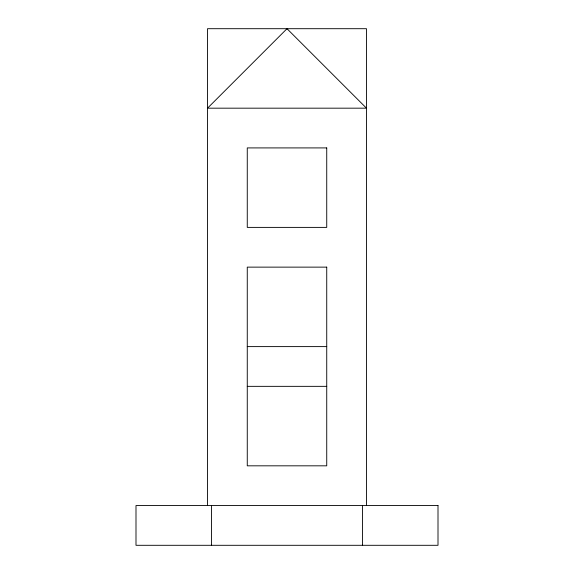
<?xml version="1.0" encoding="UTF-8"?>
<svg xmlns="http://www.w3.org/2000/svg" width="574" height="574" viewBox="0 0 574 574"><rect width="100%" height="100%" fill="white"/><g stroke="black" fill="none" stroke-linecap="round" stroke-linejoin="round"><path stroke-width="0.86" d="M247.265 346.61L326.735 346.61M247.265 386.345L326.735 386.345M366.477 505.565L366.477 28.7L207.523 28.7L207.523 505.565M362.503 505.565L362.503 545.3M211.497 505.565L211.497 545.3M287 28.7L207.523 108.177L366.477 108.177L287 28.7M326.735 147.913L247.265 147.913L247.265 227.39L326.735 227.39L326.735 147.913M326.735 267.132L247.265 267.132L247.265 465.823L326.735 465.823L326.735 267.132M438.005 505.565L135.995 505.565L135.995 545.3L438.005 545.3L438.005 505.565"/></g></svg>
